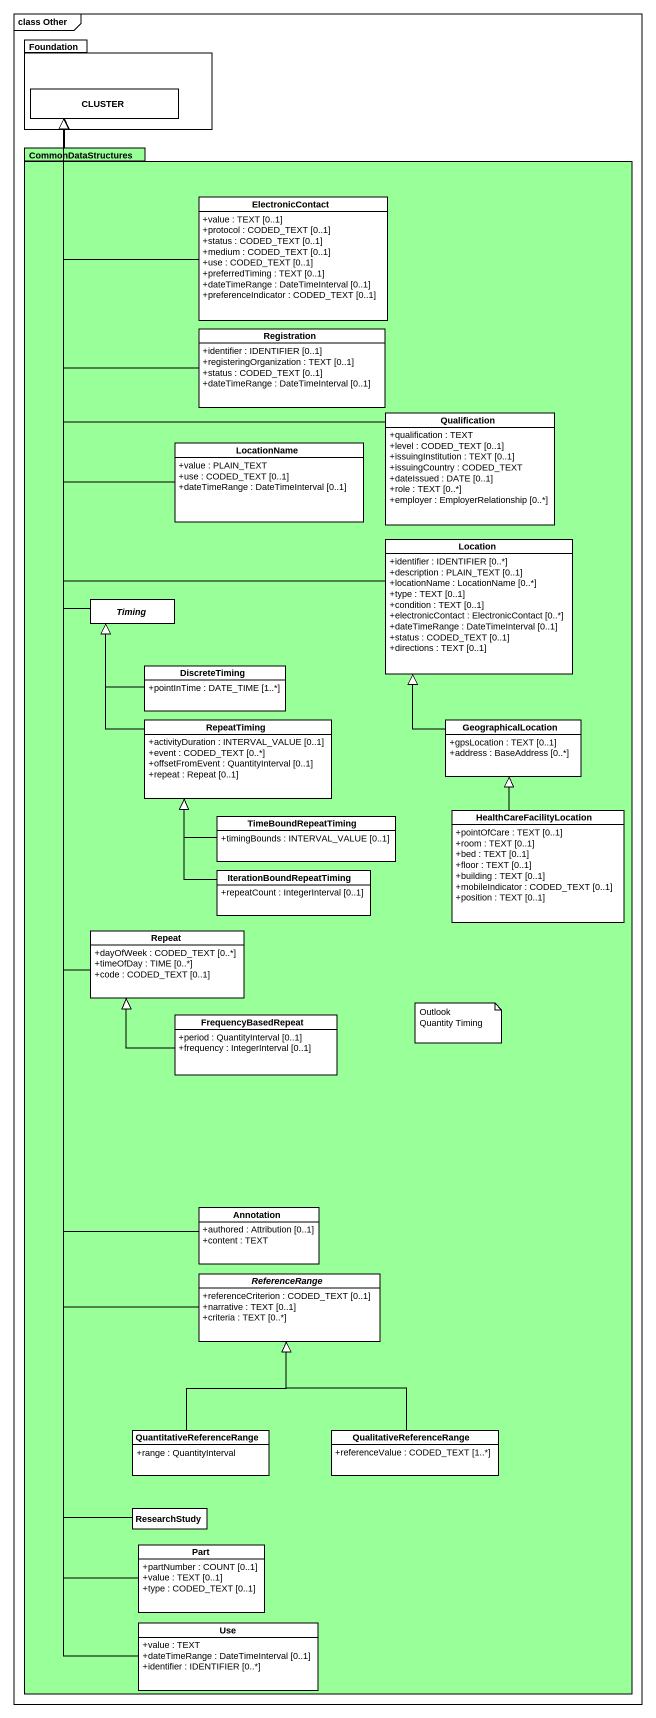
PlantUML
@startuml
mainframe class Other
hide circle
hide empty members
skinparam classAttributeIconSize 0
package Foundation {
  class CLUSTER
}
package CommonDataStructures #99FF99 {
  class ElectronicContact {
    +value : TEXT [0..1]
    +protocol : CODED_TEXT [0..1]
    +status : CODED_TEXT [0..1]
    +medium : CODED_TEXT [0..1]
    +use : CODED_TEXT [0..1]
    +preferredTiming : TEXT [0..1]
    +dateTimeRange : DateTimeInterval [0..1]
    +preferenceIndicator : CODED_TEXT [0..1]
  }
  class Registration {
    +identifier : IDENTIFIER [0..1]
    +registeringOrganization : TEXT [0..1]
    +status : CODED_TEXT [0..1]
    +dateTimeRange : DateTimeInterval [0..1]
  }
  class Qualification {
    +qualification : TEXT
    +level : CODED_TEXT [0..1]
    +issuingInstitution : TEXT [0..1]
    +issuingCountry : CODED_TEXT
    +dateIssued : DATE [0..1]
    +role : TEXT [0..*]
    +employer : EmployerRelationship [0..*]
  }
  class LocationName {
    +value : PLAIN_TEXT
    +use : CODED_TEXT [0..1]
    +dateTimeRange : DateTimeInterval [0..1]
  }
  class Location {
    +identifier : IDENTIFIER [0..*]
    +description : PLAIN_TEXT [0..1]
    +locationName : LocationName [0..*]
    +type : TEXT [0..1]
    +condition : TEXT [0..1]
    +electronicContact : ElectronicContact [0..*]
    +dateTimeRange : DateTimeInterval [0..1]
    +status : CODED_TEXT [0..1]
    +directions : TEXT [0..1]
  }
  abstract class Timing
  class DiscreteTiming {
    +pointInTime : DATE_TIME [1..*]
  }
  class RepeatTiming {
    +activityDuration : INTERVAL_VALUE [0..1]
    +event : CODED_TEXT [0..*]
    +offsetFromEvent : QuantityInterval [0..1]
    +repeat : Repeat [0..1]
  }
  class GeographicalLocation {
    +gpsLocation : TEXT [0..1]
    +address : BaseAddress [0..*]
  }
  class TimeBoundRepeatTiming {
    +timingBounds : INTERVAL_VALUE [0..1]
  }
  class HealthCareFacilityLocation {
    +pointOfCare : TEXT [0..1]
    +room : TEXT [0..1]
    +bed : TEXT [0..1]
    +floor : TEXT [0..1]
    +building : TEXT [0..1]
    +mobileIndicator : CODED_TEXT [0..1]
    +position : TEXT [0..1]
  }
  class IterationBoundRepeatTiming {
    +repeatCount : IntegerInterval [0..1]
  }
  class "Repeat" as Repeat_ {
    +dayOfWeek : CODED_TEXT [0..*]
    +timeOfDay : TIME [0..*]
    +code : CODED_TEXT [0..1]
  }
  class FrequencyBasedRepeat {
    +period : QuantityInterval [0..1]
    +frequency : IntegerInterval [0..1]
  }
  class "Annotation" as Annotation_ {
    +authored : Attribution [0..1]
    +content : TEXT
  }
  abstract class ReferenceRange {
    +referenceCriterion : CODED_TEXT [0..1]
    +narrative : TEXT [0..1]
    +criteria : TEXT [0..*]
  }
  class QuantitativeReferenceRange {
    +range : QuantityInterval
  }
  class QualitativeReferenceRange {
    +referenceValue : CODED_TEXT [1..*]
  }
  class ResearchStudy
  class Part {
    +partNumber : COUNT [0..1]
    +value : TEXT [0..1]
    +type : CODED_TEXT [0..1]
  }
  class Use {
    +value : TEXT
    +dateTimeRange : DateTimeInterval [0..1]
    +identifier : IDENTIFIER [0..*]
  }
}
ElectronicContact -up-|> CLUSTER
Registration -up-|> CLUSTER
Qualification -up-|> CLUSTER
LocationName -up-|> CLUSTER
Location -up-|> CLUSTER
Timing -up-|> CLUSTER
DiscreteTiming -up-|> Timing
RepeatTiming -up-|> Timing
GeographicalLocation -up-|> Location
TimeBoundRepeatTiming -up-|> RepeatTiming
HealthCareFacilityLocation -up-|> GeographicalLocation
IterationBoundRepeatTiming -up-|> RepeatTiming
Repeat_ -up-|> CLUSTER
FrequencyBasedRepeat -up-|> Repeat_
Annotation_ -up-|> CLUSTER
ReferenceRange -up-|> CLUSTER
QuantitativeReferenceRange -up-|> ReferenceRange
QualitativeReferenceRange -up-|> ReferenceRange
ResearchStudy -up-|> CLUSTER
Part -up-|> CLUSTER
Use -up-|> CLUSTER
note as N1
  Outlook
  Quantity Timing
end note
@enduml
